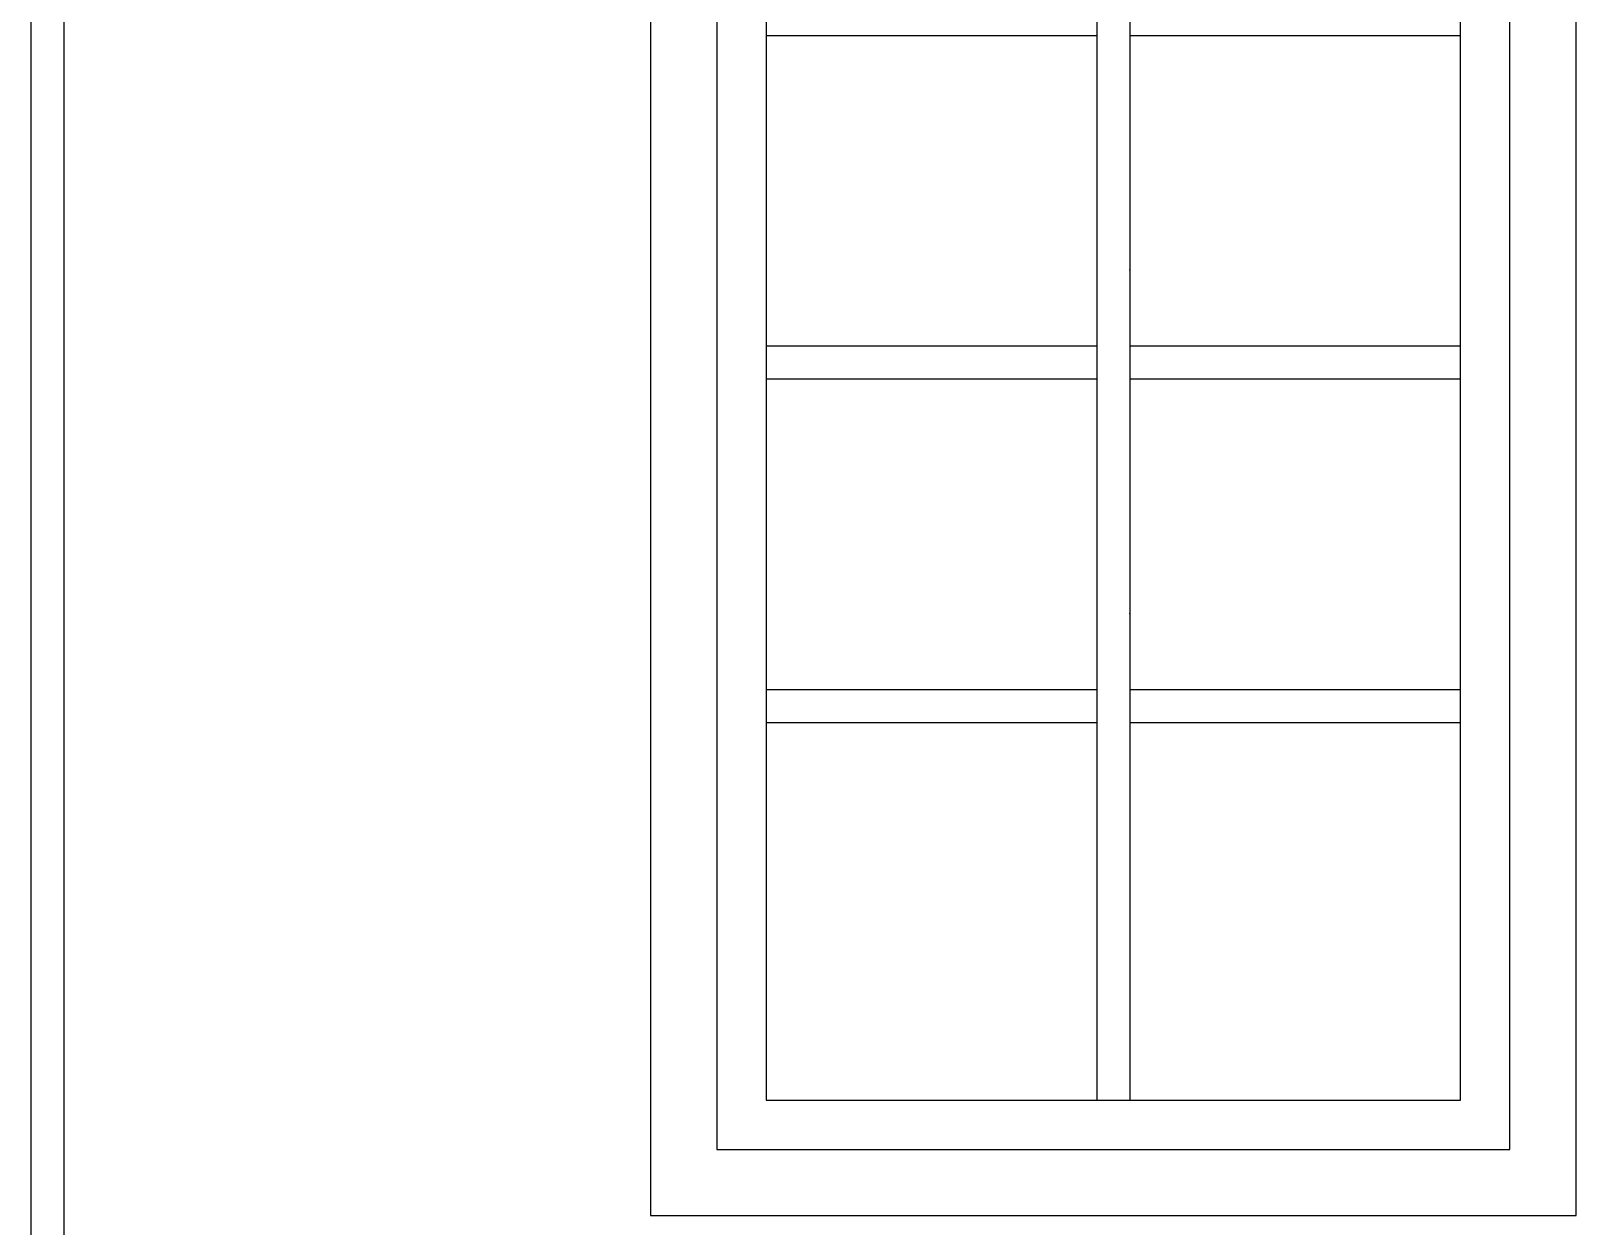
# Model space of a CAD drawing. Header units: inches. Extents: x -343 to 13887, y -13069 to -746.
# Drawn here: x 2819.6 to 2913.1, y -9317.8 to -9245.4 of the extents above; entities that cross this region are included whole.
import ezdxf

# ---------------------------------------------------------------- set-up
doc = ezdxf.new("R2010")
doc.units = ezdxf.units.IN
doc.header["$LTSCALE"] = 17
doc.header["$MEASUREMENT"] = 0
doc.layers.add('OUTLINE', color=1, linetype='Continuous', lineweight=25)

msp = doc.modelspace()

# ---------------------------------------------------------------- linework, layer by layer
at = {"layer": 'OUTLINE'}
for p, q in [((2857.055, -8947.85), (2857.055, -9317.163)), ((2913.055, -9317.163), (2913.055, -8947.85)), ((2861.055, -8948.107), (2861.055, -9313.163)), ((2909.055, -9313.163), (2909.055, -8948.107)), ((2821.555, -9231.163), (2821.555, -9343.163)), ((2819.555, -9236.163), (2819.555, -9355.163)), ((2861.055, -9313.163), (2909.055, -9313.163)), ((2857.055, -9317.163), (2913.055, -9317.163))]:
    msp.add_line(p, q, dxfattribs=at)
at = {"layer": 'OUTLINE', "color": 253, "true_color": 0x9898cc}
msp.add_line((2864.055, -8948.107), (2864.055, -9310.163), dxfattribs=at)
at = {"layer": 'OUTLINE', "color": 7}
for p, q in [((2906.055, -9310.163), (2906.055, -8948.107)), ((2884.055, -9224.907), (2884.055, -9245.707)), ((2886.055, -9224.907), (2886.055, -9245.707)), ((2864.055, -9245.707), (2884.055, -9245.707)), ((2864.055, -9245.707), (2884.055, -9245.707)), ((2884.055, -9245.707), (2884.055, -9266.507)), ((2886.055, -9245.707), (2906.055, -9245.707)), ((2886.055, -9245.707), (2886.055, -9266.507)), ((2886.055, -9245.707), (2906.055, -9245.707)), ((2864.055, -9264.507), (2884.055, -9264.507)), ((2886.055, -9264.507), (2906.055, -9264.507)), ((2864.055, -9266.507), (2884.055, -9266.507)), ((2864.055, -9266.507), (2884.055, -9266.507)), ((2884.055, -9266.507), (2884.055, -9287.307)), ((2886.055, -9266.507), (2906.055, -9266.507)), ((2886.055, -9266.507), (2886.055, -9287.307)), ((2886.055, -9266.507), (2906.055, -9266.507)), ((2864.055, -9285.307), (2884.055, -9285.307)), ((2886.055, -9285.307), (2906.055, -9285.307)), ((2864.055, -9287.307), (2884.055, -9287.307)), ((2864.055, -9287.307), (2884.055, -9287.307)), ((2884.055, -9287.307), (2884.055, -9310.163)), ((2886.055, -9287.307), (2906.055, -9287.307)), ((2886.055, -9287.307), (2886.055, -9310.163)), ((2886.055, -9287.307), (2906.055, -9287.307)), ((2864.055, -9310.163), (2906.055, -9310.163)), ((2861.055, -9313.163), (2909.055, -9313.163))]:
    msp.add_line(p, q, dxfattribs=at)
for p in [(2886.055, -9259.907), (2886.055, -9280.707)]:
    msp.add_point(p, dxfattribs=at)

doc.saveas('drawing.dxf')
